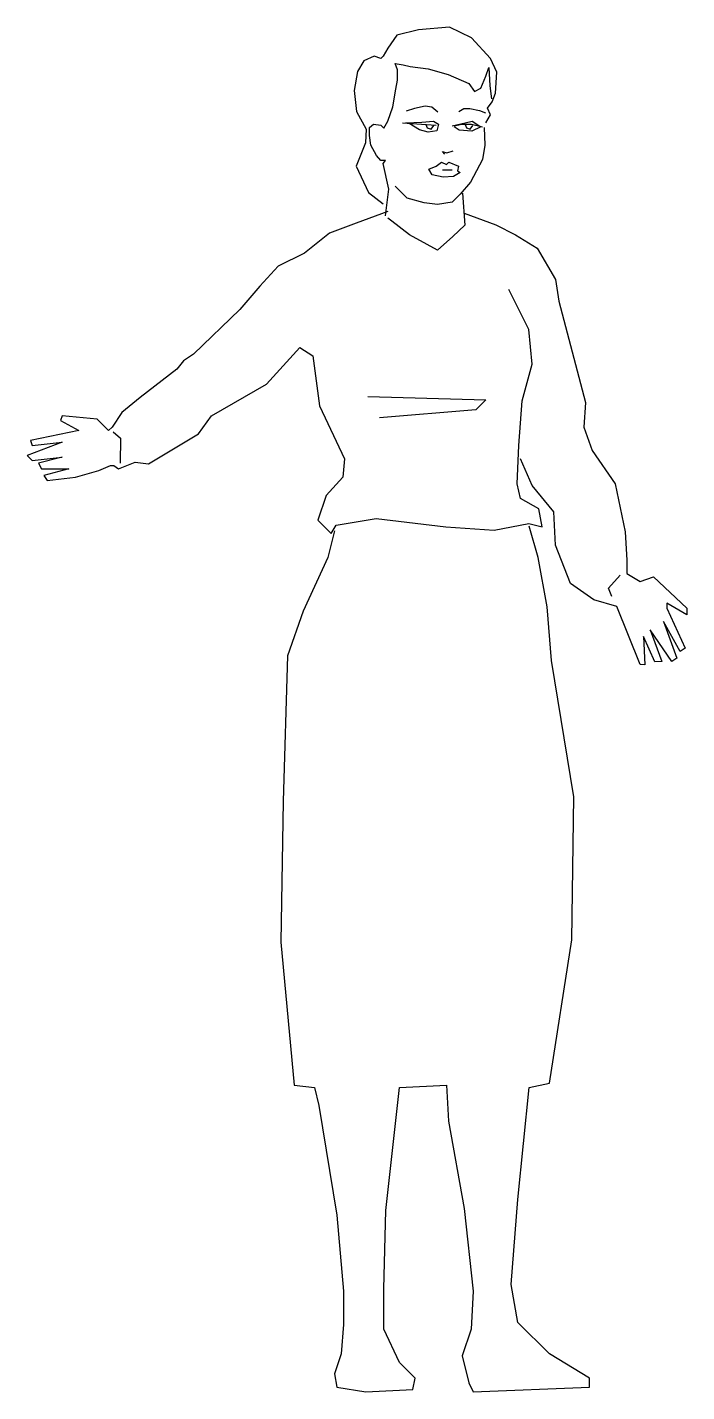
# Model space of a CAD drawing. Header units: millimetres. Extents: x -1583.49 to -1582.66, y 1842.44 to 1844.15.
import ezdxf

# ---------------------------------------------------------------- set-up
doc = ezdxf.new("R2010")
doc.units = ezdxf.units.MM
doc.header["$LTSCALE"] = 10
doc.layers.add('Humanos', color=2, linetype='Continuous')

msp = doc.modelspace()

# ---------------------------------------------------------------- linework, layer by layer
at = {"layer": 'Humanos'}
for p, q in [((-1582.9642, 1843.9869), (-1582.967, 1843.99)), ((-1582.967, 1843.99), (-1582.9614, 1843.9884)), ((-1582.9614, 1843.9884), (-1582.9535, 1843.9908)), ((-1582.9551, 1843.9669), (-1582.9671, 1843.9669))]:
    msp.add_line(p, q, dxfattribs=at)
for points in [[(-1582.913, 1844.026), (-1582.907, 1844.036), (-1582.911, 1844.044), (-1582.905, 1844.052), (-1582.901, 1844.063), (-1582.899, 1844.089), (-1582.907, 1844.1061), (-1582.931, 1844.1321), (-1582.9581, 1844.1451), (-1582.9971, 1844.1421), (-1583.0242, 1844.1351), (-1583.0352, 1844.1191), (-1583.0412, 1844.1091), (-1583.0442, 1844.1061), (-1583.0522, 1844.1091), (-1583.0653, 1844.1031), (-1583.0733, 1844.09), (-1583.0773, 1844.066), (-1583.0743, 1844.04), (-1583.0623, 1844.018), (-1583.0633, 1844.001), (-1583.0748, 1843.9716), (-1583.0593, 1843.9389), (-1583.0412, 1843.9249)], [(-1583.0382, 1843.9099), (-1583.0342, 1843.9429), (-1583.0412, 1843.9749), (-1583.0382, 1843.9789), (-1583.0442, 1843.9789), (-1583.0492, 1843.985), (-1583.0563, 1843.998), (-1583.0583, 1844.01), (-1583.0583, 1844.02), (-1583.0532, 1844.024), (-1583.0442, 1844.023), (-1583.0402, 1844.019), (-1583.0352, 1844.028), (-1583.0292, 1844.046), (-1583.0252, 1844.068), (-1583.0232, 1844.079), (-1583.0232, 1844.0921), (-1583.0262, 1844.1001), (-1583.0162, 1844.0981), (-1583.0072, 1844.0961), (-1582.9851, 1844.0931), (-1582.9601, 1844.086), (-1582.934, 1844.075), (-1582.927, 1844.065), (-1582.919, 1844.069), (-1582.913, 1844.084), (-1582.909, 1844.0951), (-1582.908, 1844.072), (-1582.906, 1844.056)], [(-1582.9728, 1844.0391), (-1582.9804, 1844.0453), (-1582.9887, 1844.0467), (-1583.0019, 1844.0439), (-1583.0122, 1844.0405)], [(-1582.9466, 1844.0398), (-1582.9403, 1844.0439), (-1582.9327, 1844.0439), (-1582.921, 1844.0412), (-1582.9134, 1844.0384)], [(-1582.915, 1844.02), (-1582.914, 1843.998), (-1582.917, 1843.9799), (-1582.932, 1843.9519), (-1582.9451, 1843.9369), (-1582.9551, 1843.9269), (-1582.9731, 1843.9239), (-1582.9901, 1843.9259), (-1583.0112, 1843.9319), (-1583.0262, 1843.9469)], [(-1583.0171, 1844.0258), (-1582.9931, 1844.024), (-1582.9751, 1844.023)], [(-1583.0132, 1844.026), (-1582.9927, 1844.0265), (-1582.9781, 1844.028), (-1582.9721, 1844.024), (-1582.9741, 1844.016), (-1582.9851, 1844.014), (-1582.9957, 1844.017), (-1583.0087, 1844.025)], [(-1582.9877, 1844.0236), (-1582.9861, 1844.0194), (-1582.9813, 1844.0178), (-1582.978, 1844.0226)], [(-1582.9551, 1844.022), (-1582.9387, 1844.026), (-1582.93, 1844.028), (-1582.919, 1844.021), (-1582.9302, 1844.0156), (-1582.9461, 1844.0165), (-1582.9525, 1844.021)], [(-1582.9521, 1844.022), (-1582.9431, 1844.024), (-1582.931, 1844.024), (-1582.917, 1844.021)], [(-1582.9388, 1844.0236), (-1582.9372, 1844.0194), (-1582.9323, 1844.0178), (-1582.9291, 1844.0226)], [(-1582.9421, 1843.9379), (-1582.939, 1843.8979), (-1582.9541, 1843.8839), (-1582.9731, 1843.8668), (-1582.9861, 1843.8738), (-1583.0082, 1843.8859), (-1583.0302, 1843.9029), (-1583.0352, 1843.9069)], [(-1583.0354, 1843.9151), (-1583.0748, 1843.9006), (-1583.108, 1843.8882), (-1583.1391, 1843.8633), (-1583.1723, 1843.8468), (-1583.1951, 1843.8219), (-1583.2199, 1843.7929), (-1583.278, 1843.7369), (-1583.2905, 1843.7287), (-1583.2987, 1843.7183), (-1583.3444, 1843.6831), (-1583.3672, 1843.6644), (-1583.3796, 1843.6458), (-1583.3838, 1843.6416), (-1583.3983, 1843.6561), (-1583.4418, 1843.6603), (-1583.4439, 1843.6541), (-1583.4211, 1843.6416), (-1583.4812, 1843.6292), (-1583.4792, 1843.623), (-1583.4418, 1843.6271), (-1583.4854, 1843.6106), (-1583.4792, 1843.6043), (-1583.4418, 1843.6085), (-1583.4715, 1843.6009), (-1583.4676, 1843.5941), (-1583.4335, 1843.594), (-1583.4646, 1843.5857), (-1583.4605, 1843.5795), (-1583.4252, 1843.5836), (-1583.3962, 1843.5919), (-1583.3817, 1843.5981), (-1583.3775, 1843.5981), (-1583.3713, 1843.594), (-1583.3506, 1843.6023), (-1583.334, 1843.6002), (-1583.2718, 1843.6375), (-1583.2552, 1843.6603), (-1583.1868, 1843.6996), (-1583.1453, 1843.7452), (-1583.1287, 1843.7349), (-1583.1204, 1843.6727), (-1583.0893, 1843.6064), (-1583.0914, 1843.5836), (-1583.1121, 1843.5608), (-1583.1225, 1843.5297), (-1583.1059, 1843.5132), (-1583.0997, 1843.5235), (-1583.0499, 1843.5318), (-1582.9628, 1843.5215), (-1582.9027, 1843.5173), (-1582.8591, 1843.5256), (-1582.8425, 1843.5215), (-1582.8467, 1843.5442), (-1582.8695, 1843.5567), (-1582.8736, 1843.5753), (-1582.8716, 1843.623), (-1582.8674, 1843.6789), (-1582.855, 1843.7245), (-1582.8591, 1843.768), (-1582.884, 1843.8177)], [(-1582.94, 1843.9131), (-1582.9006, 1843.8985), (-1582.8757, 1843.8861), (-1582.8488, 1843.8695), (-1582.8259, 1843.8302), (-1582.8218, 1843.8032), (-1582.7886, 1843.6769), (-1582.7907, 1843.6458), (-1582.7803, 1843.6168), (-1582.7513, 1843.5753), (-1582.7388, 1843.5152), (-1582.7368, 1843.48), (-1582.7368, 1843.4634), (-1582.7202, 1843.4531), (-1582.7036, 1843.4593), (-1582.6621, 1843.4199), (-1582.6621, 1843.4116), (-1582.687, 1843.4261), (-1582.687, 1843.4199), (-1582.6642, 1843.3702), (-1582.6704, 1843.3661), (-1582.6912, 1843.4034), (-1582.6746, 1843.3578), (-1582.6808, 1843.3536), (-1582.7077, 1843.393), (-1582.6932, 1843.3536), (-1582.7021, 1843.3532), (-1582.716, 1843.3847), (-1582.7145, 1843.3491), (-1582.7202, 1843.3495), (-1582.7492, 1843.422), (-1582.7782, 1843.4303), (-1582.8073, 1843.451), (-1582.8259, 1843.4987), (-1582.828, 1843.5401), (-1582.855, 1843.5733), (-1582.8695, 1843.6064)], [(-1583.0602, 1843.6843), (-1582.913, 1843.6802), (-1582.9254, 1843.6677), (-1583.0457, 1843.6574)], [(-1583.378, 1843.6403), (-1583.3689, 1843.6322), (-1583.3696, 1843.601)], [(-1583.1019, 1843.5167), (-1583.1102, 1843.4832), (-1583.141, 1843.4162), (-1583.1605, 1843.3604), (-1583.1661, 1843.1789), (-1583.1689, 1843.003), (-1583.1521, 1842.8244), (-1583.127, 1842.8216), (-1583.1214, 1842.7993), (-1583.0991, 1842.6625), (-1583.0907, 1842.5676), (-1583.0907, 1842.5257), (-1583.0935, 1842.4894), (-1583.1019, 1842.4643), (-1583.0991, 1842.4475), (-1583.0627, 1842.4419), (-1583.0041, 1842.4447), (-1583.0013, 1842.4587), (-1583.0208, 1842.4782), (-1583.0404, 1842.5201), (-1583.0404, 1842.5704), (-1583.0376, 1842.6681), (-1583.0208, 1842.8216), (-1582.9622, 1842.8244), (-1582.9594, 1842.7797), (-1582.9398, 1842.6708), (-1582.9286, 1842.5676), (-1582.9314, 1842.5201), (-1582.9426, 1842.4866), (-1582.9342, 1842.4531), (-1582.9286, 1842.4419), (-1582.7834, 1842.4475), (-1582.7834, 1842.4587), (-1582.8336, 1842.4894), (-1582.8728, 1842.5285), (-1582.8811, 1842.5759), (-1582.8728, 1842.682), (-1582.8588, 1842.8216), (-1582.8336, 1842.8272), (-1582.8057, 1843.0058), (-1582.8029, 1843.1845), (-1582.8308, 1843.3548), (-1582.8364, 1843.4218), (-1582.8476, 1843.4832), (-1582.8588, 1843.5223)], [(-1582.7554, 1843.4344), (-1582.7596, 1843.4448), (-1582.7451, 1843.4614)]]:
    msp.add_lwpolyline(points, dxfattribs=at)
msp.add_lwpolyline([(-1582.9841, 1843.9679), (-1582.9751, 1843.9719), (-1582.9681, 1843.9769), (-1582.9621, 1843.9739), (-1582.9591, 1843.9769), (-1582.9471, 1843.9719), (-1582.9481, 1843.9659), (-1582.9451, 1843.9639), (-1582.9531, 1843.9589), (-1582.9661, 1843.9579), (-1582.9801, 1843.9609)], close=True, dxfattribs=at)

doc.saveas('drawing.dxf')
